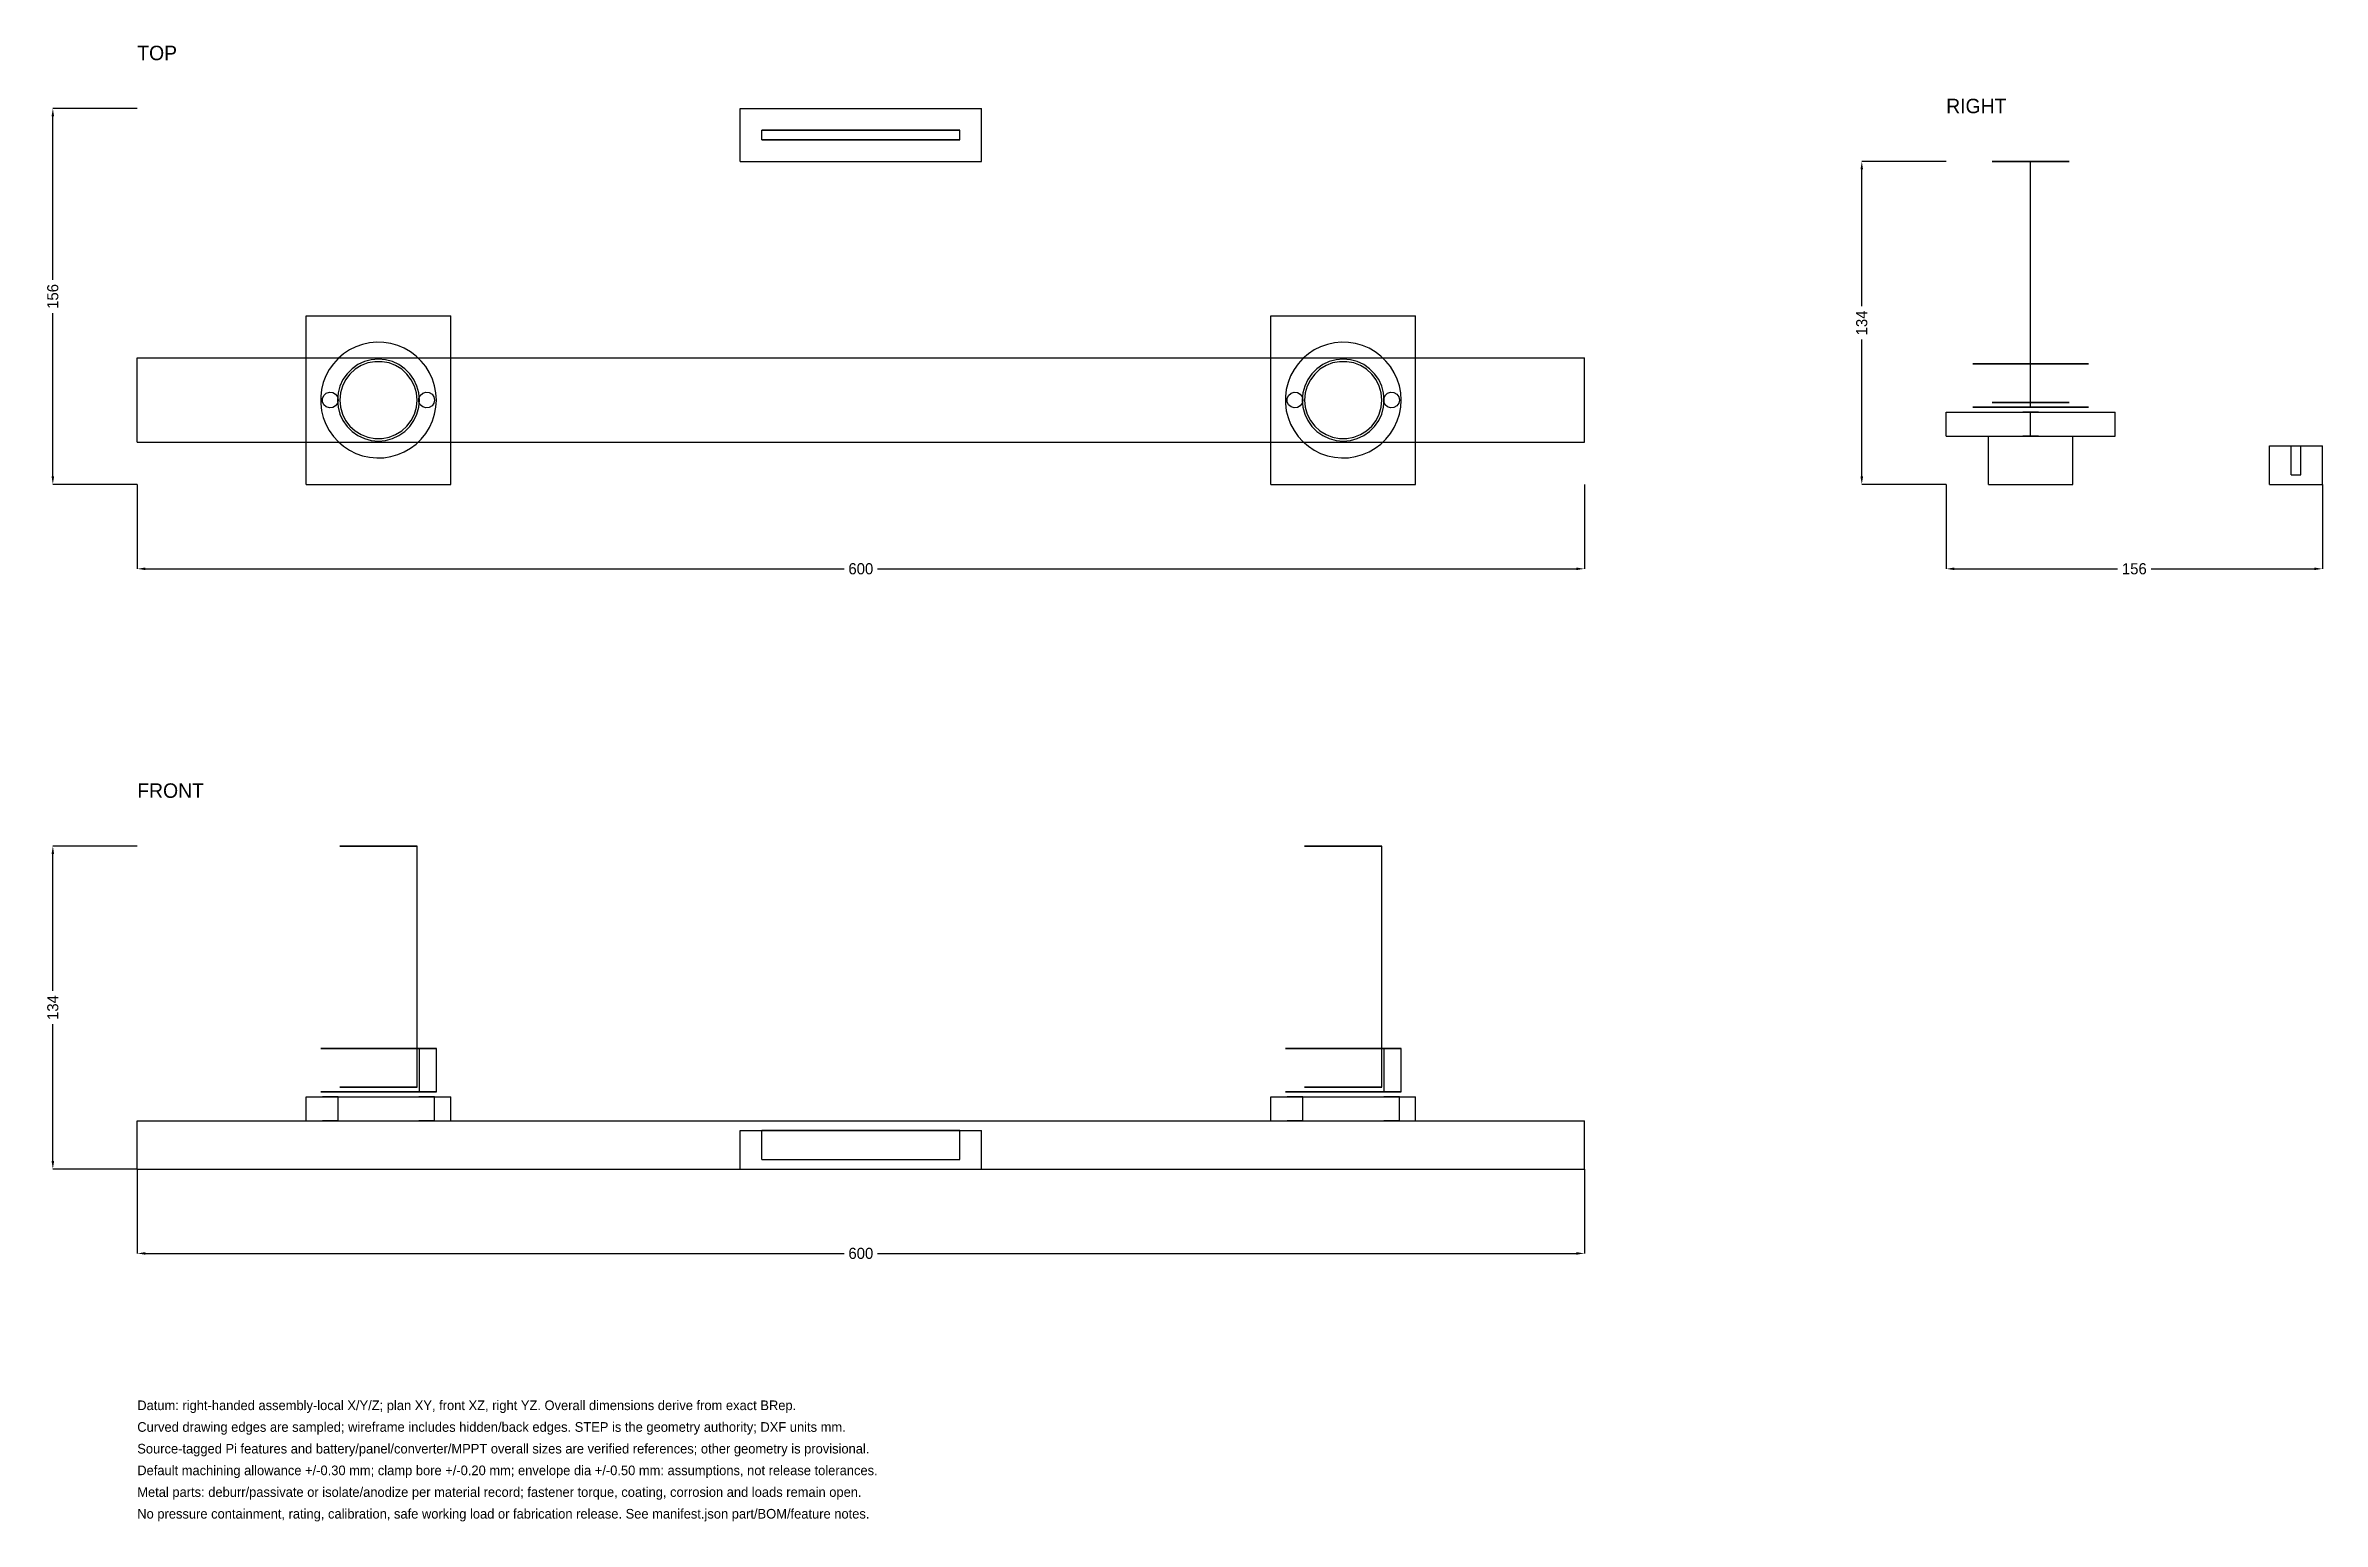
# Model space of a CAD drawing. Header units: millimetres. Extents: x -38 to 906, y -430 to 182.
import ezdxf

# ---------------------------------------------------------------- set-up
doc = ezdxf.new("R2010")
doc.units = ezdxf.units.MM
for name, color, linetype in [('DIMENSIONS', 7, 'Continuous'), ('FRONT', 7, 'Continuous'), ('NOTES', 7, 'Continuous'), ('RIGHT', 7, 'Continuous'), ('TOP', 7, 'Continuous')]:
    doc.layers.add(name, color=color, linetype=linetype)
doc.dimstyles.get("Standard").update_dxf_attribs({"dimtxt": 2.5, "dimasz": 2.5, "dimexe": 1.25, "dimexo": 0.625, "dimtad": 1, "dimcen": 2.5, "dimazin": 3, "dimtfac": 1, "dimtmove": 0, "dimatfit": 3})

# ---------------------------------------------------------------- blocks, each defined once
blk = doc.blocks.new('_CLOSEDFILLED')
at = {"color": 0, "linetype": 'BYBLOCK'}
blk.add_solid([(-1, 0.16), (0, 0), (-1, -0.16)], dxfattribs=at)
blk = doc.blocks.new('*D1')
at = {"color": 7}
for p, q in [((0, 0), (0, -35)), ((600, 0), (600, -35)), ((3.33, -35), (293.08, -35)), ((306.92, -35), (596.67, -35))]:
    blk.add_line(p, q, dxfattribs=at)
at = {"layer": 'Defpoints'}
for p in [(0, 0), (600, 0), (0, -35)]:
    blk.add_point(p, dxfattribs=at)
at = {"layer": 'DIMENSIONS', "color": 7, "xscale": 3.3333333333333335, "yscale": 3.3333333333333335, "rotation": 180}
blk.add_blockref('_CLOSEDFILLED', (0, -35), dxfattribs=at)
at = {"layer": 'DIMENSIONS', "color": 7, "xscale": 3.3333333333333335, "yscale": 3.3333333333333335}
blk.add_blockref('_CLOSEDFILLED', (600, -35), dxfattribs=at)
at = {"layer": 'DIMENSIONS', "color": 7, "insert": (300, -35), "char_height": 4.615, "attachment_point": 5}
blk.add_mtext('600', dxfattribs=at)
blk = doc.blocks.new('*D2')
at = {"color": 7}
for p, q in [((0, 156), (-35, 156)), ((-35, 84.92), (-35, 152.67)), ((-35, 3.33), (-35, 71.08)), ((0, 0), (-35, 0))]:
    blk.add_line(p, q, dxfattribs=at)
at = {"layer": 'Defpoints'}
for p in [(0, 156), (-35, 0), (0, 0)]:
    blk.add_point(p, dxfattribs=at)
at = {"layer": 'DIMENSIONS', "color": 7, "xscale": 3.3333333333333335, "yscale": 3.3333333333333335}
for p, rotation in [((-35, 156), 90), ((-35, 0), 270)]:
    blk.add_blockref('_CLOSEDFILLED', p, dxfattribs=dict(at, rotation=rotation))
at = {"layer": 'DIMENSIONS', "color": 7, "insert": (-35, 78), "char_height": 4.615, "attachment_point": 5, "rotation": 90}
blk.add_mtext('156', dxfattribs=at)
blk = doc.blocks.new('*D3')
at = {"color": 7}
for p, q in [((0, -284), (0, -319)), ((600, -284), (600, -319)), ((3.33, -319), (293.08, -319)), ((306.92, -319), (596.67, -319))]:
    blk.add_line(p, q, dxfattribs=at)
at = {"layer": 'Defpoints'}
for p in [(0, -284), (600, -284), (0, -319)]:
    blk.add_point(p, dxfattribs=at)
at = {"layer": 'DIMENSIONS', "color": 7, "xscale": 3.3333333333333335, "yscale": 3.3333333333333335, "rotation": 180}
blk.add_blockref('_CLOSEDFILLED', (0, -319), dxfattribs=at)
at = {"layer": 'DIMENSIONS', "color": 7, "xscale": 3.3333333333333335, "yscale": 3.3333333333333335}
blk.add_blockref('_CLOSEDFILLED', (600, -319), dxfattribs=at)
at = {"layer": 'DIMENSIONS', "color": 7, "insert": (300, -319), "char_height": 4.615, "attachment_point": 5}
blk.add_mtext('600', dxfattribs=at)
blk = doc.blocks.new('*D4')
at = {"color": 7}
for p, q in [((0, -150), (-35, -150)), ((-35, -210.08), (-35, -153.33)), ((-35, -280.67), (-35, -223.92)), ((0, -284), (-35, -284))]:
    blk.add_line(p, q, dxfattribs=at)
at = {"layer": 'Defpoints'}
for p in [(0, -150), (-35, -284), (0, -284)]:
    blk.add_point(p, dxfattribs=at)
at = {"layer": 'DIMENSIONS', "color": 7, "xscale": 3.3333333333333335, "yscale": 3.3333333333333335}
for p, rotation in [((-35, -150), 90), ((-35, -284), 270)]:
    blk.add_blockref('_CLOSEDFILLED', p, dxfattribs=dict(at, rotation=rotation))
at = {"layer": 'DIMENSIONS', "color": 7, "insert": (-35, -217), "char_height": 4.615, "attachment_point": 5, "rotation": 90}
blk.add_mtext('134', dxfattribs=at)
blk = doc.blocks.new('*D5')
at = {"color": 7}
for p, q in [((750, 0), (750, -35)), ((906, 0), (906, -35)), ((753.33, -35), (821.08, -35)), ((834.92, -35), (902.67, -35))]:
    blk.add_line(p, q, dxfattribs=at)
at = {"layer": 'Defpoints'}
for p in [(750, 0), (906, 0), (750, -35)]:
    blk.add_point(p, dxfattribs=at)
at = {"layer": 'DIMENSIONS', "color": 7, "xscale": 3.3333333333333335, "yscale": 3.3333333333333335, "rotation": 180}
blk.add_blockref('_CLOSEDFILLED', (750, -35), dxfattribs=at)
at = {"layer": 'DIMENSIONS', "color": 7, "xscale": 3.3333333333333335, "yscale": 3.3333333333333335}
blk.add_blockref('_CLOSEDFILLED', (906, -35), dxfattribs=at)
at = {"layer": 'DIMENSIONS', "color": 7, "insert": (828, -35), "char_height": 4.615, "attachment_point": 5}
blk.add_mtext('156', dxfattribs=at)
blk = doc.blocks.new('*D6')
at = {"color": 7}
for p, q in [((750, 134), (715, 134)), ((715, 73.92), (715, 130.67)), ((715, 3.33), (715, 60.08)), ((750, 0), (715, 0))]:
    blk.add_line(p, q, dxfattribs=at)
at = {"layer": 'Defpoints'}
for p in [(750, 134), (715, 0), (750, 0)]:
    blk.add_point(p, dxfattribs=at)
at = {"layer": 'DIMENSIONS', "color": 7, "xscale": 3.3333333333333335, "yscale": 3.3333333333333335}
for p, rotation in [((715, 134), 90), ((715, 0), 270)]:
    blk.add_blockref('_CLOSEDFILLED', p, dxfattribs=dict(at, rotation=rotation))
at = {"layer": 'DIMENSIONS', "color": 7, "insert": (715, 67), "char_height": 4.615, "attachment_point": 5, "rotation": 90}
blk.add_mtext('134', dxfattribs=at)

msp = doc.modelspace()

# ---------------------------------------------------------------- linework, layer by layer
at = {"layer": 'FRONT'}
for points in [[(116, -150), (115.728, -150), (114.92, -150), (113.603, -150), (111.824, -150), (109.642, -150), (107.132, -150), (104.379, -150), (101.476, -150), (98.524, -150), (95.621, -150), (92.868, -150), (90.358, -150), (88.176, -150), (86.397, -150), (85.08, -150), (84.272, -150), (84, -150), (84.272, -150), (85.08, -150), (86.397, -150), (88.176, -150), (90.358, -150), (92.868, -150), (95.621, -150), (98.524, -150), (101.476, -150), (104.379, -150), (107.132, -150), (109.642, -150), (111.824, -150), (113.603, -150), (114.92, -150), (115.728, -150), (116, -150)], [(116, -250), (116, -150)], [(516, -150), (515.728, -150), (514.92, -150), (513.603, -150), (511.824, -150), (509.642, -150), (507.132, -150), (504.379, -150), (501.476, -150), (498.524, -150), (495.621, -150), (492.868, -150), (490.358, -150), (488.176, -150), (486.397, -150), (485.08, -150), (484.272, -150), (484, -150), (484.272, -150), (485.08, -150), (486.397, -150), (488.176, -150), (490.358, -150), (492.868, -150), (495.621, -150), (498.524, -150), (501.476, -150), (504.379, -150), (507.132, -150), (509.642, -150), (511.824, -150), (513.603, -150), (514.92, -150), (515.728, -150), (516, -150)], [(516, -250), (516, -150)], [(124, -234), (123.818, -234), (123.275, -234), (122.379, -234), (121.144, -234), (119.589, -234), (117.736, -234), (115.615, -234), (113.257, -234), (110.698, -234), (107.977, -234), (105.134, -234), (102.214, -234), (99.261, -234), (96.319, -234), (93.432, -234), (90.645, -234), (88, -234), (85.537, -234), (83.293, -234), (81.302, -234), (79.595, -234), (78.197, -234), (77.129, -234), (76.409, -234), (76.046, -234), (76.046, -234), (76.409, -234), (77.129, -234), (78.197, -234), (79.595, -234), (81.302, -234), (83.293, -234), (85.537, -234), (88, -234), (90.645, -234), (93.432, -234), (96.319, -234), (99.261, -234), (102.214, -234), (105.134, -234), (107.977, -234), (110.698, -234), (113.257, -234), (115.615, -234), (117.736, -234), (119.589, -234), (121.144, -234), (122.379, -234), (123.275, -234), (123.818, -234), (124, -234)], [(117, -234), (116.742, -234), (115.975, -234), (114.722, -234), (113.023, -234), (110.927, -234), (108.5, -234), (105.814, -234), (102.952, -234), (100, -234), (97.048, -234), (94.186, -234), (91.5, -234), (89.073, -234), (86.977, -234), (85.278, -234), (84.025, -234), (83.258, -234), (83, -234), (83.258, -234), (84.025, -234), (85.278, -234), (86.977, -234), (89.073, -234), (91.5, -234), (94.186, -234), (97.048, -234), (100, -234), (102.952, -234), (105.814, -234), (108.5, -234), (110.927, -234), (113.023, -234), (114.722, -234), (115.975, -234), (116.742, -234), (117, -234)], [(117, -252), (117, -234)], [(124, -252), (124, -234)], [(524, -234), (523.818, -234), (523.275, -234), (522.379, -234), (521.144, -234), (519.589, -234), (517.736, -234), (515.615, -234), (513.257, -234), (510.698, -234), (507.977, -234), (505.134, -234), (502.214, -234), (499.261, -234), (496.319, -234), (493.432, -234), (490.645, -234), (488, -234), (485.537, -234), (483.293, -234), (481.302, -234), (479.595, -234), (478.197, -234), (477.129, -234), (476.409, -234), (476.046, -234), (476.046, -234), (476.409, -234), (477.129, -234), (478.197, -234), (479.595, -234), (481.302, -234), (483.293, -234), (485.537, -234), (488, -234), (490.645, -234), (493.432, -234), (496.319, -234), (499.261, -234), (502.214, -234), (505.134, -234), (507.977, -234), (510.698, -234), (513.257, -234), (515.615, -234), (517.736, -234), (519.589, -234), (521.144, -234), (522.379, -234), (523.275, -234), (523.818, -234), (524, -234)], [(517, -234), (516.742, -234), (515.975, -234), (514.722, -234), (513.023, -234), (510.927, -234), (508.5, -234), (505.814, -234), (502.952, -234), (500, -234), (497.048, -234), (494.186, -234), (491.5, -234), (489.073, -234), (486.977, -234), (485.278, -234), (484.025, -234), (483.258, -234), (483, -234), (483.258, -234), (484.025, -234), (485.278, -234), (486.977, -234), (489.073, -234), (491.5, -234), (494.186, -234), (497.048, -234), (500, -234), (502.952, -234), (505.814, -234), (508.5, -234), (510.927, -234), (513.023, -234), (514.722, -234), (515.975, -234), (516.742, -234), (517, -234)], [(517, -252), (517, -234)], [(524, -252), (524, -234)], [(70, -264), (70, -254)], [(70, -264), (70, -254)], [(70, -254), (130, -254)], [(70, -254), (130, -254)], [(124, -252), (123.818, -252), (123.275, -252), (122.379, -252), (121.144, -252), (119.589, -252), (117.736, -252), (115.615, -252), (113.257, -252), (110.698, -252), (107.977, -252), (105.134, -252), (102.214, -252), (99.261, -252), (96.319, -252), (93.432, -252), (90.645, -252), (88, -252), (85.537, -252), (83.293, -252), (81.302, -252), (79.595, -252), (78.197, -252), (77.129, -252), (76.409, -252), (76.046, -252), (76.046, -252), (76.409, -252), (77.129, -252), (78.197, -252), (79.595, -252), (81.302, -252), (83.293, -252), (85.537, -252), (88, -252), (90.645, -252), (93.432, -252), (96.319, -252), (99.261, -252), (102.214, -252), (105.134, -252), (107.977, -252), (110.698, -252), (113.257, -252), (115.615, -252), (117.736, -252), (119.589, -252), (121.144, -252), (122.379, -252), (123.275, -252), (123.818, -252), (124, -252)], [(83.3, -254), (83.015, -254), (82.208, -254), (81.02, -254), (79.655, -254), (78.35, -254), (77.33, -254), (76.772, -254), (76.772, -254), (77.33, -254), (78.35, -254), (79.655, -254), (81.02, -254), (82.208, -254), (83.015, -254), (83.3, -254)], [(117, -252), (116.742, -252), (115.975, -252), (114.722, -252), (113.023, -252), (110.927, -252), (108.5, -252), (105.814, -252), (102.952, -252), (100, -252), (97.048, -252), (94.186, -252), (91.5, -252), (89.073, -252), (86.977, -252), (85.278, -252), (84.025, -252), (83.258, -252), (83, -252), (83.258, -252), (84.025, -252), (85.278, -252), (86.977, -252), (89.073, -252), (91.5, -252), (94.186, -252), (97.048, -252), (100, -252), (102.952, -252), (105.814, -252), (108.5, -252), (110.927, -252), (113.023, -252), (114.722, -252), (115.975, -252), (116.742, -252), (117, -252)], [(83.3, -264), (83.3, -254)], [(116, -250), (115.728, -250), (114.92, -250), (113.603, -250), (111.824, -250), (109.642, -250), (107.132, -250), (104.379, -250), (101.476, -250), (98.524, -250), (95.621, -250), (92.868, -250), (90.358, -250), (88.176, -250), (86.397, -250), (85.08, -250), (84.272, -250), (84, -250), (84.272, -250), (85.08, -250), (86.397, -250), (88.176, -250), (90.358, -250), (92.868, -250), (95.621, -250), (98.524, -250), (101.476, -250), (104.379, -250), (107.132, -250), (109.642, -250), (111.824, -250), (113.603, -250), (114.92, -250), (115.728, -250), (116, -250)], [(123.3, -254), (123.015, -254), (122.208, -254), (121.02, -254), (119.655, -254), (118.35, -254), (117.33, -254), (116.772, -254), (116.772, -254), (117.33, -254), (118.35, -254), (119.655, -254), (121.02, -254), (122.208, -254), (123.015, -254), (123.3, -254)], [(123.3, -264), (123.3, -254)], [(130, -264), (130, -254)], [(130, -264), (130, -254)], [(470, -264), (470, -254)], [(470, -264), (470, -254)], [(470, -254), (530, -254)], [(470, -254), (530, -254)], [(524, -252), (523.818, -252), (523.275, -252), (522.379, -252), (521.144, -252), (519.589, -252), (517.736, -252), (515.615, -252), (513.257, -252), (510.698, -252), (507.977, -252), (505.134, -252), (502.214, -252), (499.261, -252), (496.319, -252), (493.432, -252), (490.645, -252), (488, -252), (485.537, -252), (483.293, -252), (481.302, -252), (479.595, -252), (478.197, -252), (477.129, -252), (476.409, -252), (476.046, -252), (476.046, -252), (476.409, -252), (477.129, -252), (478.197, -252), (479.595, -252), (481.302, -252), (483.293, -252), (485.537, -252), (488, -252), (490.645, -252), (493.432, -252), (496.319, -252), (499.261, -252), (502.214, -252), (505.134, -252), (507.977, -252), (510.698, -252), (513.257, -252), (515.615, -252), (517.736, -252), (519.589, -252), (521.144, -252), (522.379, -252), (523.275, -252), (523.818, -252), (524, -252)], [(483.3, -254), (483.015, -254), (482.208, -254), (481.02, -254), (479.655, -254), (478.35, -254), (477.33, -254), (476.772, -254), (476.772, -254), (477.33, -254), (478.35, -254), (479.655, -254), (481.02, -254), (482.208, -254), (483.015, -254), (483.3, -254)], [(517, -252), (516.742, -252), (515.975, -252), (514.722, -252), (513.023, -252), (510.927, -252), (508.5, -252), (505.814, -252), (502.952, -252), (500, -252), (497.048, -252), (494.186, -252), (491.5, -252), (489.073, -252), (486.977, -252), (485.278, -252), (484.025, -252), (483.258, -252), (483, -252), (483.258, -252), (484.025, -252), (485.278, -252), (486.977, -252), (489.073, -252), (491.5, -252), (494.186, -252), (497.048, -252), (500, -252), (502.952, -252), (505.814, -252), (508.5, -252), (510.927, -252), (513.023, -252), (514.722, -252), (515.975, -252), (516.742, -252), (517, -252)], [(483.3, -264), (483.3, -254)], [(516, -250), (515.728, -250), (514.92, -250), (513.603, -250), (511.824, -250), (509.642, -250), (507.132, -250), (504.379, -250), (501.476, -250), (498.524, -250), (495.621, -250), (492.868, -250), (490.358, -250), (488.176, -250), (486.397, -250), (485.08, -250), (484.272, -250), (484, -250), (484.272, -250), (485.08, -250), (486.397, -250), (488.176, -250), (490.358, -250), (492.868, -250), (495.621, -250), (498.524, -250), (501.476, -250), (504.379, -250), (507.132, -250), (509.642, -250), (511.824, -250), (513.603, -250), (514.92, -250), (515.728, -250), (516, -250)], [(523.3, -254), (523.015, -254), (522.208, -254), (521.02, -254), (519.655, -254), (518.35, -254), (517.33, -254), (516.772, -254), (516.772, -254), (517.33, -254), (518.35, -254), (519.655, -254), (521.02, -254), (522.208, -254), (523.015, -254), (523.3, -254)], [(523.3, -264), (523.3, -254)], [(530, -264), (530, -254)], [(530, -264), (530, -254)], [(0, -284), (0, -264)], [(0, -284), (0, -264)], [(0, -264), (600, -264)], [(0, -264), (600, -264)], [(70, -264), (130, -264)], [(70, -264), (130, -264)], [(83.3, -264), (83.015, -264), (82.208, -264), (81.02, -264), (79.655, -264), (78.35, -264), (77.33, -264), (76.772, -264), (76.772, -264), (77.33, -264), (78.35, -264), (79.655, -264), (81.02, -264), (82.208, -264), (83.015, -264), (83.3, -264)], [(123.3, -264), (123.015, -264), (122.208, -264), (121.02, -264), (119.655, -264), (118.35, -264), (117.33, -264), (116.772, -264), (116.772, -264), (117.33, -264), (118.35, -264), (119.655, -264), (121.02, -264), (122.208, -264), (123.015, -264), (123.3, -264)], [(470, -264), (530, -264)], [(470, -264), (530, -264)], [(483.3, -264), (483.015, -264), (482.208, -264), (481.02, -264), (479.655, -264), (478.35, -264), (477.33, -264), (476.772, -264), (476.772, -264), (477.33, -264), (478.35, -264), (479.655, -264), (481.02, -264), (482.208, -264), (483.015, -264), (483.3, -264)], [(523.3, -264), (523.015, -264), (522.208, -264), (521.02, -264), (519.655, -264), (518.35, -264), (517.33, -264), (516.772, -264), (516.772, -264), (517.33, -264), (518.35, -264), (519.655, -264), (521.02, -264), (522.208, -264), (523.015, -264), (523.3, -264)], [(600, -284), (600, -264)], [(600, -284), (600, -264)], [(250, -284), (250, -268)], [(250, -284), (250, -268)], [(250, -268), (350, -268)], [(250, -268), (350, -268)], [(341, -268), (259, -268)], [(341, -268), (259, -268)], [(259, -280), (259, -268)], [(259, -280), (259, -268)], [(341, -280), (341, -268)], [(341, -280), (341, -268)], [(350, -284), (350, -268)], [(350, -284), (350, -268)], [(259, -280), (341, -280)], [(259, -280), (341, -280)], [(0, -284), (600, -284)], [(0, -284), (600, -284)], [(250, -284), (350, -284)], [(250, -284), (350, -284)]]:
    msp.add_lwpolyline(points, dxfattribs=at)
at = {"layer": 'RIGHT'}
for points in [[(785, 134), (787.94, 134), (790.78, 134), (793.423, 134), (795.779, 134), (797.768, 134), (799.323, 134), (800.389, 134), (800.932, 134), (800.932, 134), (800.389, 134), (799.323, 134), (797.768, 134), (795.779, 134), (793.423, 134), (790.78, 134), (787.94, 134), (785, 134), (782.06, 134), (779.22, 134), (776.577, 134), (774.221, 134), (772.232, 134), (770.677, 134), (769.611, 134), (769.068, 134), (769.068, 134), (769.611, 134), (770.677, 134), (772.232, 134), (774.221, 134), (776.577, 134), (779.22, 134), (782.06, 134), (785, 134)], [(785, 134), (787.94, 134), (790.78, 134), (793.423, 134), (795.779, 134), (797.768, 134), (799.323, 134), (800.389, 134), (800.932, 134), (800.932, 134), (800.389, 134), (799.323, 134), (797.768, 134), (795.779, 134), (793.423, 134), (790.78, 134), (787.94, 134), (785, 134), (782.06, 134), (779.22, 134), (776.577, 134), (774.221, 134), (772.232, 134), (770.677, 134), (769.611, 134), (769.068, 134), (769.068, 134), (769.611, 134), (770.677, 134), (772.232, 134), (774.221, 134), (776.577, 134), (779.22, 134), (782.06, 134), (785, 134)], [(785, 34), (785, 134)], [(785, 34), (785, 134)], [(785, 50), (787.949, 50), (790.854, 50), (793.67, 50), (796.354, 50), (798.867, 50), (801.169, 50), (803.226, 50), (805.006, 50), (806.484, 50), (807.636, 50), (808.444, 50), (808.898, 50), (808.989, 50), (808.716, 50), (808.084, 50), (807.102, 50), (805.785, 50), (804.152, 50), (802.23, 50), (800.046, 50), (797.634, 50), (795.031, 50), (792.276, 50), (789.41, 50), (786.477, 50), (783.523, 50), (780.59, 50), (777.724, 50), (774.969, 50), (772.366, 50), (769.954, 50), (767.77, 50), (765.848, 50), (764.215, 50), (762.898, 50), (761.916, 50), (761.284, 50), (761.011, 50), (761.102, 50), (761.556, 50), (762.364, 50), (763.516, 50), (764.994, 50), (766.774, 50), (768.831, 50), (771.133, 50), (773.646, 50), (776.33, 50), (779.146, 50), (782.051, 50), (785, 50)], [(785, 50), (787.949, 50), (790.854, 50), (793.67, 50), (796.354, 50), (798.867, 50), (801.169, 50), (803.226, 50), (805.006, 50), (806.484, 50), (807.636, 50), (808.444, 50), (808.898, 50), (808.989, 50), (808.716, 50), (808.084, 50), (807.102, 50), (805.785, 50), (804.152, 50), (802.23, 50), (800.046, 50), (797.634, 50), (795.031, 50), (792.276, 50), (789.41, 50), (786.477, 50), (783.523, 50), (780.59, 50), (777.724, 50), (774.969, 50), (772.366, 50), (769.954, 50), (767.77, 50), (765.848, 50), (764.215, 50), (762.898, 50), (761.916, 50), (761.284, 50), (761.011, 50), (761.102, 50), (761.556, 50), (762.364, 50), (763.516, 50), (764.994, 50), (766.774, 50), (768.831, 50), (771.133, 50), (773.646, 50), (776.33, 50), (779.146, 50), (782.051, 50), (785, 50)], [(785, 50), (787.952, 50), (790.814, 50), (793.5, 50), (795.927, 50), (798.023, 50), (799.722, 50), (800.975, 50), (801.742, 50), (802, 50), (801.742, 50), (800.975, 50), (799.722, 50), (798.023, 50), (795.927, 50), (793.5, 50), (790.814, 50), (787.952, 50), (785, 50), (782.048, 50), (779.186, 50), (776.5, 50), (774.073, 50), (771.977, 50), (770.278, 50), (769.025, 50), (768.258, 50), (768, 50), (768.258, 50), (769.025, 50), (770.278, 50), (771.977, 50), (774.073, 50), (776.5, 50), (779.186, 50), (782.048, 50), (785, 50)], [(785, 50), (787.952, 50), (790.814, 50), (793.5, 50), (795.927, 50), (798.023, 50), (799.722, 50), (800.975, 50), (801.742, 50), (802, 50), (801.742, 50), (800.975, 50), (799.722, 50), (798.023, 50), (795.927, 50), (793.5, 50), (790.814, 50), (787.952, 50), (785, 50), (782.048, 50), (779.186, 50), (776.5, 50), (774.073, 50), (771.977, 50), (770.278, 50), (769.025, 50), (768.258, 50), (768, 50), (768.258, 50), (769.025, 50), (770.278, 50), (771.977, 50), (774.073, 50), (776.5, 50), (779.186, 50), (782.048, 50), (785, 50)], [(785, 32), (785, 50)], [(785, 32), (785, 50)], [(785, 32), (785, 50)], [(785, 32), (785, 50)], [(750, 20), (750, 30)], [(750, 30), (820, 30)], [(750, 20), (750, 30)], [(750, 30), (820, 30)], [(750, 20), (750, 30)], [(750, 30), (820, 30)], [(750, 20), (750, 30)], [(750, 30), (820, 30)], [(785, 32), (787.949, 32), (790.854, 32), (793.67, 32), (796.354, 32), (798.867, 32), (801.169, 32), (803.226, 32), (805.006, 32), (806.484, 32), (807.636, 32), (808.444, 32), (808.898, 32), (808.989, 32), (808.716, 32), (808.084, 32), (807.102, 32), (805.785, 32), (804.152, 32), (802.23, 32), (800.046, 32), (797.634, 32), (795.031, 32), (792.276, 32), (789.41, 32), (786.477, 32), (783.523, 32), (780.59, 32), (777.724, 32), (774.969, 32), (772.366, 32), (769.954, 32), (767.77, 32), (765.848, 32), (764.215, 32), (762.898, 32), (761.916, 32), (761.284, 32), (761.011, 32), (761.102, 32), (761.556, 32), (762.364, 32), (763.516, 32), (764.994, 32), (766.774, 32), (768.831, 32), (771.133, 32), (773.646, 32), (776.33, 32), (779.146, 32), (782.051, 32), (785, 32)], [(785, 32), (787.949, 32), (790.854, 32), (793.67, 32), (796.354, 32), (798.867, 32), (801.169, 32), (803.226, 32), (805.006, 32), (806.484, 32), (807.636, 32), (808.444, 32), (808.898, 32), (808.989, 32), (808.716, 32), (808.084, 32), (807.102, 32), (805.785, 32), (804.152, 32), (802.23, 32), (800.046, 32), (797.634, 32), (795.031, 32), (792.276, 32), (789.41, 32), (786.477, 32), (783.523, 32), (780.59, 32), (777.724, 32), (774.969, 32), (772.366, 32), (769.954, 32), (767.77, 32), (765.848, 32), (764.215, 32), (762.898, 32), (761.916, 32), (761.284, 32), (761.011, 32), (761.102, 32), (761.556, 32), (762.364, 32), (763.516, 32), (764.994, 32), (766.774, 32), (768.831, 32), (771.133, 32), (773.646, 32), (776.33, 32), (779.146, 32), (782.051, 32), (785, 32)], [(785, 32), (787.952, 32), (790.814, 32), (793.5, 32), (795.927, 32), (798.023, 32), (799.722, 32), (800.975, 32), (801.742, 32), (802, 32), (801.742, 32), (800.975, 32), (799.722, 32), (798.023, 32), (795.927, 32), (793.5, 32), (790.814, 32), (787.952, 32), (785, 32), (782.048, 32), (779.186, 32), (776.5, 32), (774.073, 32), (771.977, 32), (770.278, 32), (769.025, 32), (768.258, 32), (768, 32), (768.258, 32), (769.025, 32), (770.278, 32), (771.977, 32), (774.073, 32), (776.5, 32), (779.186, 32), (782.048, 32), (785, 32)], [(785, 32), (787.952, 32), (790.814, 32), (793.5, 32), (795.927, 32), (798.023, 32), (799.722, 32), (800.975, 32), (801.742, 32), (802, 32), (801.742, 32), (800.975, 32), (799.722, 32), (798.023, 32), (795.927, 32), (793.5, 32), (790.814, 32), (787.952, 32), (785, 32), (782.048, 32), (779.186, 32), (776.5, 32), (774.073, 32), (771.977, 32), (770.278, 32), (769.025, 32), (768.258, 32), (768, 32), (768.258, 32), (769.025, 32), (770.278, 32), (771.977, 32), (774.073, 32), (776.5, 32), (779.186, 32), (782.048, 32), (785, 32)], [(785, 34), (787.94, 34), (790.78, 34), (793.423, 34), (795.779, 34), (797.768, 34), (799.323, 34), (800.389, 34), (800.932, 34), (800.932, 34), (800.389, 34), (799.323, 34), (797.768, 34), (795.779, 34), (793.423, 34), (790.78, 34), (787.94, 34), (785, 34), (782.06, 34), (779.22, 34), (776.577, 34), (774.221, 34), (772.232, 34), (770.677, 34), (769.611, 34), (769.068, 34), (769.068, 34), (769.611, 34), (770.677, 34), (772.232, 34), (774.221, 34), (776.577, 34), (779.22, 34), (782.06, 34), (785, 34)], [(785, 34), (787.94, 34), (790.78, 34), (793.423, 34), (795.779, 34), (797.768, 34), (799.323, 34), (800.389, 34), (800.932, 34), (800.932, 34), (800.389, 34), (799.323, 34), (797.768, 34), (795.779, 34), (793.423, 34), (790.78, 34), (787.94, 34), (785, 34), (782.06, 34), (779.22, 34), (776.577, 34), (774.221, 34), (772.232, 34), (770.677, 34), (769.611, 34), (769.068, 34), (769.068, 34), (769.611, 34), (770.677, 34), (772.232, 34), (774.221, 34), (776.577, 34), (779.22, 34), (782.06, 34), (785, 34)], [(785, 30), (783.658, 30), (782.548, 30), (781.862, 30), (781.718, 30), (782.142, 30), (783.06, 30), (784.314, 30), (785.686, 30), (786.94, 30), (787.858, 30), (788.282, 30), (788.138, 30), (787.452, 30), (786.342, 30), (785, 30)], [(785, 30), (783.658, 30), (782.548, 30), (781.862, 30), (781.718, 30), (782.142, 30), (783.06, 30), (784.314, 30), (785.686, 30), (786.94, 30), (787.858, 30), (788.282, 30), (788.138, 30), (787.452, 30), (786.342, 30), (785, 30)], [(785, 30), (783.658, 30), (782.548, 30), (781.862, 30), (781.718, 30), (782.142, 30), (783.06, 30), (784.314, 30), (785.686, 30), (786.94, 30), (787.858, 30), (788.282, 30), (788.138, 30), (787.452, 30), (786.342, 30), (785, 30)], [(785, 30), (783.658, 30), (782.548, 30), (781.862, 30), (781.718, 30), (782.142, 30), (783.06, 30), (784.314, 30), (785.686, 30), (786.94, 30), (787.858, 30), (788.282, 30), (788.138, 30), (787.452, 30), (786.342, 30), (785, 30)], [(785, 20), (785, 30)], [(785, 20), (785, 30)], [(785, 20), (785, 30)], [(785, 20), (785, 30)], [(820, 20), (820, 30)], [(820, 20), (820, 30)], [(820, 20), (820, 30)], [(820, 20), (820, 30)], [(750, 20), (820, 20)], [(750, 20), (820, 20)], [(750, 20), (820, 20)], [(750, 20), (820, 20)], [(767.5, 0), (767.5, 20)], [(767.5, 20), (802.5, 20)], [(767.5, 0), (767.5, 20)], [(767.5, 20), (802.5, 20)], [(785, 20), (783.658, 20), (782.548, 20), (781.862, 20), (781.718, 20), (782.142, 20), (783.06, 20), (784.314, 20), (785.686, 20), (786.94, 20), (787.858, 20), (788.282, 20), (788.138, 20), (787.452, 20), (786.342, 20), (785, 20)], [(785, 20), (783.658, 20), (782.548, 20), (781.862, 20), (781.718, 20), (782.142, 20), (783.06, 20), (784.314, 20), (785.686, 20), (786.94, 20), (787.858, 20), (788.282, 20), (788.138, 20), (787.452, 20), (786.342, 20), (785, 20)], [(785, 20), (783.658, 20), (782.548, 20), (781.862, 20), (781.718, 20), (782.142, 20), (783.06, 20), (784.314, 20), (785.686, 20), (786.94, 20), (787.858, 20), (788.282, 20), (788.138, 20), (787.452, 20), (786.342, 20), (785, 20)], [(785, 20), (783.658, 20), (782.548, 20), (781.862, 20), (781.718, 20), (782.142, 20), (783.06, 20), (784.314, 20), (785.686, 20), (786.94, 20), (787.858, 20), (788.282, 20), (788.138, 20), (787.452, 20), (786.342, 20), (785, 20)], [(802.5, 0), (802.5, 20)], [(802.5, 0), (802.5, 20)], [(884, 0), (884, 16)], [(884, 16), (906, 16)], [(884, 0), (884, 16)], [(884, 16), (906, 16)], [(893, 16), (897, 16)], [(893, 16), (897, 16)], [(893, 4), (893, 16)], [(893, 4), (893, 16)], [(897, 4), (897, 16)], [(897, 4), (897, 16)], [(906, 0), (906, 16)], [(906, 0), (906, 16)], [(767.5, 0), (802.5, 0)], [(767.5, 0), (802.5, 0)], [(884, 0), (906, 0)], [(884, 0), (906, 0)], [(893, 4), (897, 4)], [(893, 4), (897, 4)]]:
    msp.add_lwpolyline(points, dxfattribs=at)
at = {"layer": 'TOP'}
for points in [[(250, 134), (250, 156)], [(250, 134), (250, 156)], [(250, 156), (350, 156)], [(250, 156), (350, 156)], [(350, 134), (350, 156)], [(350, 134), (350, 156)], [(341, 147), (259, 147)], [(259, 143), (259, 147)], [(259, 147), (341, 147)], [(259, 143), (259, 147)], [(341, 143), (259, 143)], [(259, 143), (341, 143)], [(341, 143), (341, 147)], [(341, 143), (341, 147)], [(250, 134), (350, 134)], [(250, 134), (350, 134)], [(70, 0), (70, 70)], [(70, 0), (70, 70)], [(70, 70), (130, 70)], [(70, 70), (130, 70)], [(130, 0), (130, 70)], [(130, 0), (130, 70)], [(470, 0), (470, 70)], [(470, 0), (470, 70)], [(470, 70), (530, 70)], [(470, 70), (530, 70)], [(530, 0), (530, 70)], [(530, 0), (530, 70)], [(124, 35), (123.818, 37.949), (123.275, 40.854), (122.379, 43.67), (121.144, 46.354), (119.589, 48.867), (117.736, 51.169), (115.615, 53.226), (113.257, 55.006), (110.698, 56.484), (107.977, 57.636), (105.134, 58.444), (102.214, 58.898), (99.261, 58.989), (96.319, 58.716), (93.432, 58.084), (90.645, 57.102), (88, 55.785), (85.537, 54.152), (83.293, 52.23), (81.302, 50.046), (79.595, 47.634), (78.197, 45.031), (77.129, 42.276), (76.409, 39.41), (76.046, 36.477), (76.046, 33.523), (76.409, 30.59), (77.129, 27.724), (78.197, 24.969), (79.595, 22.366), (81.302, 19.954), (83.293, 17.77), (85.537, 15.848), (88, 14.215), (90.645, 12.898), (93.432, 11.916), (96.319, 11.284), (99.261, 11.011), (102.214, 11.102), (105.134, 11.556), (107.977, 12.364), (110.698, 13.516), (113.257, 14.994), (115.615, 16.774), (117.736, 18.831), (119.589, 21.133), (121.144, 23.646), (122.379, 26.33), (123.275, 29.146), (123.818, 32.051), (124, 35)], [(124, 35), (123.818, 37.949), (123.275, 40.854), (122.379, 43.67), (121.144, 46.354), (119.589, 48.867), (117.736, 51.169), (115.615, 53.226), (113.257, 55.006), (110.698, 56.484), (107.977, 57.636), (105.134, 58.444), (102.214, 58.898), (99.261, 58.989), (96.319, 58.716), (93.432, 58.084), (90.645, 57.102), (88, 55.785), (85.537, 54.152), (83.293, 52.23), (81.302, 50.046), (79.595, 47.634), (78.197, 45.031), (77.129, 42.276), (76.409, 39.41), (76.046, 36.477), (76.046, 33.523), (76.409, 30.59), (77.129, 27.724), (78.197, 24.969), (79.595, 22.366), (81.302, 19.954), (83.293, 17.77), (85.537, 15.848), (88, 14.215), (90.645, 12.898), (93.432, 11.916), (96.319, 11.284), (99.261, 11.011), (102.214, 11.102), (105.134, 11.556), (107.977, 12.364), (110.698, 13.516), (113.257, 14.994), (115.615, 16.774), (117.736, 18.831), (119.589, 21.133), (121.144, 23.646), (122.379, 26.33), (123.275, 29.146), (123.818, 32.051), (124, 35)], [(524, 35), (523.818, 37.949), (523.275, 40.854), (522.379, 43.67), (521.144, 46.354), (519.589, 48.867), (517.736, 51.169), (515.615, 53.226), (513.257, 55.006), (510.698, 56.484), (507.977, 57.636), (505.134, 58.444), (502.214, 58.898), (499.261, 58.989), (496.319, 58.716), (493.432, 58.084), (490.645, 57.102), (488, 55.785), (485.537, 54.152), (483.293, 52.23), (481.302, 50.046), (479.595, 47.634), (478.197, 45.031), (477.129, 42.276), (476.409, 39.41), (476.046, 36.477), (476.046, 33.523), (476.409, 30.59), (477.129, 27.724), (478.197, 24.969), (479.595, 22.366), (481.302, 19.954), (483.293, 17.77), (485.537, 15.848), (488, 14.215), (490.645, 12.898), (493.432, 11.916), (496.319, 11.284), (499.261, 11.011), (502.214, 11.102), (505.134, 11.556), (507.977, 12.364), (510.698, 13.516), (513.257, 14.994), (515.615, 16.774), (517.736, 18.831), (519.589, 21.133), (521.144, 23.646), (522.379, 26.33), (523.275, 29.146), (523.818, 32.051), (524, 35)], [(524, 35), (523.818, 37.949), (523.275, 40.854), (522.379, 43.67), (521.144, 46.354), (519.589, 48.867), (517.736, 51.169), (515.615, 53.226), (513.257, 55.006), (510.698, 56.484), (507.977, 57.636), (505.134, 58.444), (502.214, 58.898), (499.261, 58.989), (496.319, 58.716), (493.432, 58.084), (490.645, 57.102), (488, 55.785), (485.537, 54.152), (483.293, 52.23), (481.302, 50.046), (479.595, 47.634), (478.197, 45.031), (477.129, 42.276), (476.409, 39.41), (476.046, 36.477), (476.046, 33.523), (476.409, 30.59), (477.129, 27.724), (478.197, 24.969), (479.595, 22.366), (481.302, 19.954), (483.293, 17.77), (485.537, 15.848), (488, 14.215), (490.645, 12.898), (493.432, 11.916), (496.319, 11.284), (499.261, 11.011), (502.214, 11.102), (505.134, 11.556), (507.977, 12.364), (510.698, 13.516), (513.257, 14.994), (515.615, 16.774), (517.736, 18.831), (519.589, 21.133), (521.144, 23.646), (522.379, 26.33), (523.275, 29.146), (523.818, 32.051), (524, 35)], [(0, 17.5), (0, 52.5)], [(0, 17.5), (0, 52.5)], [(0, 52.5), (600, 52.5)], [(0, 52.5), (600, 52.5)], [(117, 35), (116.742, 37.952), (115.975, 40.814), (114.722, 43.5), (113.023, 45.927), (110.927, 48.023), (108.5, 49.722), (105.814, 50.975), (102.952, 51.742), (100, 52), (97.048, 51.742), (94.186, 50.975), (91.5, 49.722), (89.073, 48.023), (86.977, 45.927), (85.278, 43.5), (84.025, 40.814), (83.258, 37.952), (83, 35), (83.258, 32.048), (84.025, 29.186), (85.278, 26.5), (86.977, 24.073), (89.073, 21.977), (91.5, 20.278), (94.186, 19.025), (97.048, 18.258), (100, 18), (102.952, 18.258), (105.814, 19.025), (108.5, 20.278), (110.927, 21.977), (113.023, 24.073), (114.722, 26.5), (115.975, 29.186), (116.742, 32.048), (117, 35)], [(117, 35), (116.742, 37.952), (115.975, 40.814), (114.722, 43.5), (113.023, 45.927), (110.927, 48.023), (108.5, 49.722), (105.814, 50.975), (102.952, 51.742), (100, 52), (97.048, 51.742), (94.186, 50.975), (91.5, 49.722), (89.073, 48.023), (86.977, 45.927), (85.278, 43.5), (84.025, 40.814), (83.258, 37.952), (83, 35), (83.258, 32.048), (84.025, 29.186), (85.278, 26.5), (86.977, 24.073), (89.073, 21.977), (91.5, 20.278), (94.186, 19.025), (97.048, 18.258), (100, 18), (102.952, 18.258), (105.814, 19.025), (108.5, 20.278), (110.927, 21.977), (113.023, 24.073), (114.722, 26.5), (115.975, 29.186), (116.742, 32.048), (117, 35)], [(116, 35), (115.728, 37.94), (114.92, 40.78), (113.603, 43.423), (111.824, 45.779), (109.642, 47.768), (107.132, 49.323), (104.379, 50.389), (101.476, 50.932), (98.524, 50.932), (95.621, 50.389), (92.868, 49.323), (90.358, 47.768), (88.176, 45.779), (86.397, 43.423), (85.08, 40.78), (84.272, 37.94), (84, 35), (84.272, 32.06), (85.08, 29.22), (86.397, 26.577), (88.176, 24.221), (90.358, 22.232), (92.868, 20.677), (95.621, 19.611), (98.524, 19.068), (101.476, 19.068), (104.379, 19.611), (107.132, 20.677), (109.642, 22.232), (111.824, 24.221), (113.603, 26.577), (114.92, 29.22), (115.728, 32.06), (116, 35)], [(116, 35), (115.728, 37.94), (114.92, 40.78), (113.603, 43.423), (111.824, 45.779), (109.642, 47.768), (107.132, 49.323), (104.379, 50.389), (101.476, 50.932), (98.524, 50.932), (95.621, 50.389), (92.868, 49.323), (90.358, 47.768), (88.176, 45.779), (86.397, 43.423), (85.08, 40.78), (84.272, 37.94), (84, 35), (84.272, 32.06), (85.08, 29.22), (86.397, 26.577), (88.176, 24.221), (90.358, 22.232), (92.868, 20.677), (95.621, 19.611), (98.524, 19.068), (101.476, 19.068), (104.379, 19.611), (107.132, 20.677), (109.642, 22.232), (111.824, 24.221), (113.603, 26.577), (114.92, 29.22), (115.728, 32.06), (116, 35)], [(517, 35), (516.742, 37.952), (515.975, 40.814), (514.722, 43.5), (513.023, 45.927), (510.927, 48.023), (508.5, 49.722), (505.814, 50.975), (502.952, 51.742), (500, 52), (497.048, 51.742), (494.186, 50.975), (491.5, 49.722), (489.073, 48.023), (486.977, 45.927), (485.278, 43.5), (484.025, 40.814), (483.258, 37.952), (483, 35), (483.258, 32.048), (484.025, 29.186), (485.278, 26.5), (486.977, 24.073), (489.073, 21.977), (491.5, 20.278), (494.186, 19.025), (497.048, 18.258), (500, 18), (502.952, 18.258), (505.814, 19.025), (508.5, 20.278), (510.927, 21.977), (513.023, 24.073), (514.722, 26.5), (515.975, 29.186), (516.742, 32.048), (517, 35)], [(517, 35), (516.742, 37.952), (515.975, 40.814), (514.722, 43.5), (513.023, 45.927), (510.927, 48.023), (508.5, 49.722), (505.814, 50.975), (502.952, 51.742), (500, 52), (497.048, 51.742), (494.186, 50.975), (491.5, 49.722), (489.073, 48.023), (486.977, 45.927), (485.278, 43.5), (484.025, 40.814), (483.258, 37.952), (483, 35), (483.258, 32.048), (484.025, 29.186), (485.278, 26.5), (486.977, 24.073), (489.073, 21.977), (491.5, 20.278), (494.186, 19.025), (497.048, 18.258), (500, 18), (502.952, 18.258), (505.814, 19.025), (508.5, 20.278), (510.927, 21.977), (513.023, 24.073), (514.722, 26.5), (515.975, 29.186), (516.742, 32.048), (517, 35)], [(516, 35), (515.728, 37.94), (514.92, 40.78), (513.603, 43.423), (511.824, 45.779), (509.642, 47.768), (507.132, 49.323), (504.379, 50.389), (501.476, 50.932), (498.524, 50.932), (495.621, 50.389), (492.868, 49.323), (490.358, 47.768), (488.176, 45.779), (486.397, 43.423), (485.08, 40.78), (484.272, 37.94), (484, 35), (484.272, 32.06), (485.08, 29.22), (486.397, 26.577), (488.176, 24.221), (490.358, 22.232), (492.868, 20.677), (495.621, 19.611), (498.524, 19.068), (501.476, 19.068), (504.379, 19.611), (507.132, 20.677), (509.642, 22.232), (511.824, 24.221), (513.603, 26.577), (514.92, 29.22), (515.728, 32.06), (516, 35)], [(516, 35), (515.728, 37.94), (514.92, 40.78), (513.603, 43.423), (511.824, 45.779), (509.642, 47.768), (507.132, 49.323), (504.379, 50.389), (501.476, 50.932), (498.524, 50.932), (495.621, 50.389), (492.868, 49.323), (490.358, 47.768), (488.176, 45.779), (486.397, 43.423), (485.08, 40.78), (484.272, 37.94), (484, 35), (484.272, 32.06), (485.08, 29.22), (486.397, 26.577), (488.176, 24.221), (490.358, 22.232), (492.868, 20.677), (495.621, 19.611), (498.524, 19.068), (501.476, 19.068), (504.379, 19.611), (507.132, 20.677), (509.642, 22.232), (511.824, 24.221), (513.603, 26.577), (514.92, 29.22), (515.728, 32.06), (516, 35)], [(600, 17.5), (600, 52.5)], [(600, 17.5), (600, 52.5)], [(83.3, 35), (83.015, 33.658), (82.208, 32.548), (81.02, 31.862), (79.655, 31.718), (78.35, 32.142), (77.33, 33.06), (76.772, 34.314), (76.772, 35.686), (77.33, 36.94), (78.35, 37.858), (79.655, 38.282), (81.02, 38.138), (82.208, 37.452), (83.015, 36.342), (83.3, 35)], [(83.3, 35), (83.015, 33.658), (82.208, 32.548), (81.02, 31.862), (79.655, 31.718), (78.35, 32.142), (77.33, 33.06), (76.772, 34.314), (76.772, 35.686), (77.33, 36.94), (78.35, 37.858), (79.655, 38.282), (81.02, 38.138), (82.208, 37.452), (83.015, 36.342), (83.3, 35)], [(123.3, 35), (123.015, 33.658), (122.208, 32.548), (121.02, 31.862), (119.655, 31.718), (118.35, 32.142), (117.33, 33.06), (116.772, 34.314), (116.772, 35.686), (117.33, 36.94), (118.35, 37.858), (119.655, 38.282), (121.02, 38.138), (122.208, 37.452), (123.015, 36.342), (123.3, 35)], [(123.3, 35), (123.015, 33.658), (122.208, 32.548), (121.02, 31.862), (119.655, 31.718), (118.35, 32.142), (117.33, 33.06), (116.772, 34.314), (116.772, 35.686), (117.33, 36.94), (118.35, 37.858), (119.655, 38.282), (121.02, 38.138), (122.208, 37.452), (123.015, 36.342), (123.3, 35)], [(483.3, 35), (483.015, 33.658), (482.208, 32.548), (481.02, 31.862), (479.655, 31.718), (478.35, 32.142), (477.33, 33.06), (476.772, 34.314), (476.772, 35.686), (477.33, 36.94), (478.35, 37.858), (479.655, 38.282), (481.02, 38.138), (482.208, 37.452), (483.015, 36.342), (483.3, 35)], [(483.3, 35), (483.015, 33.658), (482.208, 32.548), (481.02, 31.862), (479.655, 31.718), (478.35, 32.142), (477.33, 33.06), (476.772, 34.314), (476.772, 35.686), (477.33, 36.94), (478.35, 37.858), (479.655, 38.282), (481.02, 38.138), (482.208, 37.452), (483.015, 36.342), (483.3, 35)], [(523.3, 35), (523.015, 33.658), (522.208, 32.548), (521.02, 31.862), (519.655, 31.718), (518.35, 32.142), (517.33, 33.06), (516.772, 34.314), (516.772, 35.686), (517.33, 36.94), (518.35, 37.858), (519.655, 38.282), (521.02, 38.138), (522.208, 37.452), (523.015, 36.342), (523.3, 35)], [(523.3, 35), (523.015, 33.658), (522.208, 32.548), (521.02, 31.862), (519.655, 31.718), (518.35, 32.142), (517.33, 33.06), (516.772, 34.314), (516.772, 35.686), (517.33, 36.94), (518.35, 37.858), (519.655, 38.282), (521.02, 38.138), (522.208, 37.452), (523.015, 36.342), (523.3, 35)], [(0, 17.5), (600, 17.5)], [(0, 17.5), (600, 17.5)], [(70, 0), (130, 0)], [(70, 0), (130, 0)], [(470, 0), (530, 0)], [(470, 0), (530, 0)]]:
    msp.add_lwpolyline(points, dxfattribs=at)

# ---------------------------------------------------------------- texts
at = {"layer": 'NOTES'}
for s, height, p in [('TOP', 6, (0, 176)), ('RIGHT', 6, (750, 154)), ('FRONT', 6, (0, -130)), ('Datum: right-handed assembly-local X/Y/Z; plan XY, front XZ, right YZ. Overall dimensions derive from exact BRep.', 4, (0, -384)), ('Curved drawing edges are sampled; wireframe includes hidden/back edges. STEP is the geometry authority; DXF units mm.', 4, (0, -393)), ('Source-tagged Pi features and battery/panel/converter/MPPT overall sizes are verified references; other geometry is provisional.', 4, (0, -402)), ('Default machining allowance +/-0.30 mm; clamp bore +/-0.20 mm; envelope dia +/-0.50 mm: assumptions, not release tolerances.', 4, (0, -411)), ('Metal parts: deburr/passivate or isolate/anodize per material record; fastener torque, coating, corrosion and loads remain open.', 4, (0, -420)), ('No pressure containment, rating, calibration, safe working load or fabrication release. See manifest.json part/BOM/feature notes.', 4, (0, -429))]:
    msp.add_text(s, height=height, dxfattribs=at).set_placement(p)

# ---------------------------------------------------------------- dimensions: what is measured, and where the dimension line sits
at = {"layer": 'DIMENSIONS'}
for base, p1, p2, picture, middle in [((-35, 0), (0, 0), (0, 156), '*D2', (-35, 78)), ((715, 0), (750, 0), (750, 134), '*D6', (715, 67)), ((-35, -284), (0, -284), (0, -150), '*D4', (-35, -217))]:
    dim = msp.add_linear_dim(base=base, p1=p1, p2=p2, angle=90, dimstyle='Standard', override={"dimtxt": 4.615385, "dimasz": 3.333333, "dimdec": 2, "dimclrd": 7, "dimclre": 7, "dimclrt": 7}, dxfattribs=at)
    dim.commit()
    dim.dimension.update_dxf_attribs({"geometry": picture, "text_midpoint": middle})
for base, p1, p2, picture, middle in [((0, -35), (0, 0), (600, 0), '*D1', (300, -35)), ((750, -35), (750, 0), (906, 0), '*D5', (828, -35)), ((0, -319), (0, -284), (600, -284), '*D3', (300, -319))]:
    dim = msp.add_linear_dim(base=base, p1=p1, p2=p2, dimstyle='Standard', override={"dimtxt": 4.615385, "dimasz": 3.333333, "dimdec": 2, "dimclrd": 7, "dimclre": 7, "dimclrt": 7}, dxfattribs=at)
    dim.commit()
    dim.dimension.update_dxf_attribs({"geometry": picture, "text_midpoint": middle})

doc.saveas('drawing.dxf')
